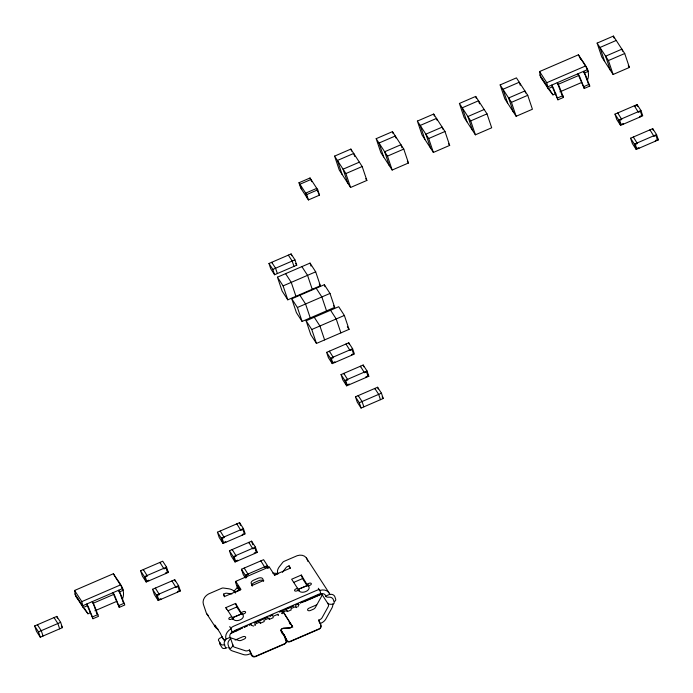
<?xml version="1.0" encoding="UTF-8"?>
<svg xmlns="http://www.w3.org/2000/svg" width="693" height="693" viewBox="0 0 693 693"><rect width="100%" height="100%" fill="white"/><g stroke="black" fill="none" stroke-linecap="round" stroke-linejoin="round"><path stroke-width="1.04" d="M252.356 585.871L251.316 583.558A3.794 2.157 -18.6 0 1 253.577 580.214L258.004 578.3A3.794 2.157 -18.6 0 1 262.664 578.655L263.704 580.968M122.574 598.839C126.36 588.859 117.957 581.505 113.409 573.717L74.593 590.471L75.494 595.729L83.186 607.579L87.976 613.773L89.951 612.915M587.551 79.929C591.346 69.95 582.934 62.595 578.386 54.808L539.57 71.561L540.471 76.819L548.163 88.669L552.953 94.863L555.916 93.581M299.064 604.409L297.799 606.999M282.415 572.331L286.062 567.628A3.041 2.469 -33 0 1 287.5 566.51L289.068 565.835L290.506 568.061L274.454 574.991L269.655 567.584A4.6 0.546 66.7 0 0 268.979 567.22M320.668 593.165L319.759 589.977A3.041 0.849 -25.4 0 0 316.97 590.245L233.931 626.091A3.041 0.849 -25.4 0 0 231.185 628.213L231.202 628.742A9.148 7.441 -33 0 0 225.979 639.119L225.13 640.167A3.041 1.672 -81.4 0 0 224.411 644.395L225.208 646.76A3.041 1.672 -81.4 0 0 227.096 647.66M233.974 591.207L237.301 587.508L235.915 583.367A4.6 0.546 66.7 0 1 236.157 582.042L240.965 589.448L224.913 596.378L223.467 594.152L225.034 593.477A3.041 2.469 -33 0 1 226.767 593.225L231.904 593.936M237.413 591.207L238.747 589.726L237.301 587.508M259.944 622.834L260.395 623.189L260.109 621.95L254.989 624.159L255.275 625.398L254.825 625.043M260.325 623.258L264.198 621.586L263.99 620.278L269.109 618.069L269.386 619.308L268.945 618.953M269.317 619.377L273.189 617.706L272.981 616.398L278.101 614.18L278.387 615.419L277.936 615.072M286.937 611.183L287.378 611.538L287.101 610.299L281.982 612.508L282.259 613.747L281.817 613.392M287.309 611.607L291.181 609.935L290.973 608.627L296.093 606.418L296.379 607.657L295.928 607.302M279.651 611.928L293.425 605.968L284.554 609.771M298.345 603.846L295.391 605.119L298.336 603.828M305.232 600.866L308.177 599.584M320.972 594.057L310.152 598.735L320.972 594.057A3.855 3.136 -33 0 1 325.623 596.11A3.872 2.2 -18.6 0 0 328.17 597.167L329.764 597.184A3.041 2.131 28.4 0 1 333.307 599.575L334.104 601.94A3.041 2.131 28.4 0 1 332.155 604.287L330.561 604.27A3.872 2.2 -18.6 0 1 328.014 603.205L328.395 604.348A3.794 3.084 -33 0 1 328.196 606.67L322.132 617.619A3.794 3.084 -33 0 1 319.984 619.542L318.641 620.122L319.542 622.782M334.589 156.116L350.875 149.082L362.188 166.519L366.874 180.44L350.58 187.474L339.275 170.036L334.589 156.116L345.894 173.553L350.58 187.474M500.138 84.91L516.432 77.876L527.737 95.313L532.423 109.243L516.138 116.277L504.825 98.839L500.138 84.91L511.451 102.347L516.138 116.277M597.115 43.113L613.409 36.088L624.722 53.526L629.409 67.446L613.114 74.48L601.801 57.043L597.115 43.113L608.428 60.551L613.114 74.48M376.169 138.678L392.463 131.644L403.776 149.082L408.463 163.002L392.169 170.036L380.855 152.599L376.169 138.678L387.482 156.116L392.169 170.036M417.377 121.084L433.671 114.05L444.984 131.488L449.67 145.409L433.376 152.443L422.063 135.005L417.377 121.084L428.69 138.522L433.376 152.443M459.398 103.456L475.693 96.422L487.006 113.86L491.692 127.789L475.398 134.814L464.085 117.377L459.398 103.456L470.712 120.894L475.398 134.814M616.233 40.445L599.947 47.479L604.634 61.4M298.96 182.761L310.031 177.98L317.723 189.83L319.516 195.149L308.437 199.93L300.753 188.08L298.96 182.761L306.652 194.612L308.437 199.93M359.364 162.162L343.07 169.187L347.756 183.117M484.173 109.503L467.879 116.537L472.565 130.457M560.784 91.831L557.25 82.71L557.9 83.714A3.803 0.45 66.7 0 1 559.788 87.855L563.478 97.427L557.943 99.818L552.312 86.876L548.163 88.669L546.803 82.701L585.611 65.948M345.894 173.553L362.188 166.519M511.451 102.347L527.737 95.313M608.428 60.551L624.722 53.526M387.482 156.116L403.776 149.082M428.69 138.522L444.984 131.488M470.712 120.894L487.006 113.86M557.848 84.485L578.612 75.52L584.234 88.47L589.769 86.079L586.087 76.507A3.803 0.45 66.7 0 0 584.19 72.367L583.549 71.362L584.147 73.129L588.296 71.344L587.196 69.647M306.652 194.612L317.723 189.83M559.875 91.874L581.618 82.484M552.312 86.876L551.715 85.1L552.364 86.105A3.803 0.45 66.7 0 1 554.253 90.246L557.345 98.042L562.881 95.651M578.612 75.52L578.014 73.753L578.655 74.749A3.803 0.45 66.7 0 1 580.552 78.898L583.636 86.694L589.171 84.303M268.962 263.487L291.103 253.933L294.949 259.858L296.743 265.185L274.593 274.74L270.755 268.815L268.962 263.487L272.808 269.412L274.593 274.74M614.96 114.146L637.101 104.582L640.947 110.508L642.732 115.835L620.59 125.39L616.744 119.465L614.96 114.146L618.797 120.071L620.59 125.39M636.607 105.475L634.528 106.367L634.329 105.778L638.374 112.292L640.453 111.4L641.839 115.54L639.769 116.433L639.968 117.03M272.808 269.412L294.949 259.858M618.797 120.071L640.947 110.508M277.443 277.174L310.031 263.106L315.687 271.829L320.374 285.75L287.786 299.818L282.129 291.095L277.443 277.174L283.099 285.888L287.786 299.818M283.099 285.888L315.687 271.829M630.569 138.21L652.711 128.655L656.557 134.581L658.35 139.899L636.209 149.463L632.362 143.538L630.569 138.21L634.416 144.135L636.209 149.463M634.416 144.135L656.557 134.581M291.753 298.787L324.341 284.719L329.998 293.434L334.684 307.363L302.096 321.431L296.439 312.708L291.753 298.787L297.41 307.501L302.096 321.431M297.41 307.501L329.998 293.434M306.115 320.79L338.704 306.722L344.36 315.445L349.047 329.366L316.458 343.433L310.802 334.719L306.115 320.79L311.772 329.504L316.458 343.433M311.772 329.504L344.36 315.445M326.62 352.365L348.761 342.81L352.607 348.735L354.4 354.054L332.25 363.617L328.413 357.692L326.62 352.365L330.466 358.29L332.25 363.617M330.466 358.29L352.607 348.735M341.034 374.584L363.175 365.029L367.021 370.954L368.815 376.273L346.665 385.836L342.827 379.911L341.034 374.584L344.88 380.509L346.665 385.836M344.88 380.509L367.021 370.954M355.448 396.803L377.59 387.248L381.436 393.174L383.229 398.492L361.079 408.056L357.241 402.131L355.448 396.803L359.295 402.728L361.079 408.056M359.295 402.728L381.436 393.174M217.429 532.224L239.57 522.661L243.416 528.586L245.209 533.913L223.059 543.468L219.222 537.543L217.429 532.224L221.275 538.149L223.059 543.468M140.566 570.755L162.708 561.2L166.554 567.125L168.338 572.444L146.197 582.007L142.351 576.082L140.566 570.755L144.404 576.68L146.197 582.007M221.275 538.149L243.416 528.586M122.219 588.556L123.319 590.254L119.17 592.047L118.572 590.271L119.213 591.276A3.803 0.45 66.7 0 1 121.11 595.417L124.792 604.989L119.257 607.38L113.626 594.438L92.871 603.395L92.273 601.619L92.914 602.624A3.803 0.45 66.7 0 1 94.811 606.773L98.501 616.337L92.966 618.728L87.335 605.786L83.186 607.579L81.826 601.611L120.634 584.857M144.404 576.68L166.554 567.125M34.65 625.952L56.791 616.398L60.637 622.323L62.431 627.641L40.289 637.205L36.443 631.28L34.65 625.952L38.496 631.877L40.289 637.205M38.496 631.877L60.637 622.323M229.444 550.736L251.585 541.181L255.431 547.106L257.216 552.425L235.074 561.988L231.228 556.063L229.444 550.736L233.281 556.661L235.074 561.988M94.898 610.784L116.641 601.394M152.573 589.275L174.723 579.712L178.56 585.637L180.353 590.964L158.212 600.519L154.366 594.594L152.573 589.275L156.419 595.2L158.212 600.519M87.335 605.786L86.738 604.01L87.379 605.015A3.803 0.45 66.7 0 1 89.276 609.156L92.368 616.952L97.904 614.57M113.626 594.438L113.037 592.662L113.678 593.667A3.803 0.45 66.7 0 1 115.575 597.808L118.659 605.604L124.194 603.213M233.281 556.661L255.431 547.106M156.419 595.2L178.56 585.637M245.443 577.962L243.243 574.575L241.45 569.256L263.591 559.693L267.437 565.618L268.338 568.277M241.45 569.256L245.296 575.181L267.437 565.618M235.533 581.436L269.023 566.978M235.265 592.246L238.097 591.025M274.428 575.346L278.205 573.717M252.339 585.368L263.686 580.465M226.507 609.381L225.909 607.605L235.594 603.421L242.056 614.232M307.787 585.862L301.334 575.051L291.649 579.227L297.505 588.27L298.406 590.93M228.066 610.741L236.789 606.973L241.476 614.206M293.806 582.363L302.529 578.594L307.216 585.828M232.666 619.308L231.765 616.64L230.041 617.385A1.897 1.083 -18.6 0 0 228.907 619.066A1.897 1.083 -18.6 0 0 231.237 619.239L232.969 618.494C234.736 623.31 245.798 619.126 242.922 614.726M241.459 612.465L243.182 611.711A1.897 1.083 -18.6 0 1 245.513 611.893A1.897 1.083 -18.6 0 1 244.386 613.565L242.654 614.31M297.505 588.27L295.772 589.015A1.897 1.083 -18.6 0 0 294.646 590.687A1.897 1.083 -18.6 0 0 296.976 590.86L298.709 590.115C300.537 595.096 312.231 590.453 308.394 585.94L310.126 585.187A1.897 1.083 -18.6 0 0 311.252 583.515A1.897 1.083 -18.6 0 0 308.922 583.341L307.198 584.086M232.701 617.619L242.602 613.487L232.701 617.619L233.238 618.91M298.44 589.249L308.342 585.117L298.44 589.249L298.978 590.531M247.158 625.918L244.205 627.191L247.167 625.926M262.907 619.118L254.045 622.938L267.844 617.021M264.873 618.269L267.827 616.995M272.747 614.873L269.794 616.146L272.765 614.899M279.634 611.893L281.601 611.044M222.28 637.066L220.391 637.881A3.041 1.732 -18.6 0 0 218.581 640.557L220.98 644.265A3.041 1.732 -18.6 0 0 224.714 644.551M230.778 633.402L238.34 630.136A2.356 1.343 -18.6 0 0 239.821 628.759M321.777 594.118L304.773 601.463A2.356 1.343 -18.6 0 1 303.595 601.767M225.979 639.119L230.128 637.326A3.855 3.136 -33 0 1 232.398 632.285L229.755 626.515M325.623 596.11L329.773 594.317L331.306 594.334A3.041 2.131 28.4 0 1 334.849 596.725L335.646 599.09A3.041 2.131 28.4 0 1 334.381 601.351M235.109 640.063L242.663 636.798A2.356 1.343 -18.6 0 1 245.556 637.023A2.356 1.343 -18.6 0 1 244.153 639.093L241.433 640.271A3.794 3.084 -33 0 1 238.695 640.462L229.894 637.569M316.649 604.868L309.095 608.125A2.356 1.343 -18.6 0 0 307.692 610.204A2.356 1.343 -18.6 0 0 310.585 610.42L313.305 609.251A3.794 3.084 -33 0 0 315.454 607.328L321.405 596.578A3.794 3.084 -33 0 0 321.803 595.512L321.829 595.287A3.855 3.396 -36.2 0 0 321.769 594.386L321.613 593.901A3.041 0.849 -25.3 0 0 318.841 594.196L235.802 630.041A3.041 0.849 -25.4 0 0 233.056 632.163A9 1.065 66.7 0 1 232.398 632.285A4.556 0.537 66.7 0 1 231.982 631.592M282.883 611.685L291.978 625.701A2.122 1.213 -18.6 0 1 291.536 627.07A2.122 1.213 -18.6 0 1 289.492 627.867L283.835 628.161A2.425 1.386 -18.6 0 0 281.505 629.071A2.425 1.386 -18.6 0 0 281.003 630.63L283.905 635.117A4.401 0.52 66.7 0 1 285.455 638.123L286.555 641.242A3.041 3.006 38.7 0 1 284.771 643.667L255.708 656.21A3.041 3.006 38.7 0 1 251.715 654.634L250.996 652.997A4.401 0.52 66.7 0 0 249.445 649.991L248.111 650.562A3.794 3.084 -33 0 1 245.374 650.753L234.433 647.158A3.794 3.084 -33 0 1 232.9 645.564L232.519 644.429A3.872 2.2 -18.6 0 1 232.164 646.742L231.28 647.825A3.041 1.672 -81.4 0 1 228.967 647.323L228.17 644.958A3.041 1.672 -81.4 0 1 228.889 640.73L229.773 639.639A3.872 2.2 -18.6 0 0 230.128 637.326M249.445 649.991L250.641 653.534L249.307 654.114A8.351 6.791 -33 0 1 243.286 654.53L232.527 650.996A8.351 6.791 -33 0 1 228.907 647.782M319.837 623.665L321.171 623.094A8.351 6.791 -33 0 0 325.918 618.866L331.869 608.116A8.351 6.791 -33 0 0 332.831 603.889M253.655 626.048L251.135 625.285M272.834 573.154L277.91 573.432M540.471 76.819L545.963 84.312M75.494 595.729L78.543 599.887M80.379 602.39L81.601 604.053M628.274 65.705L629.409 67.446M657.25 138.21L658.35 139.899M578.386 54.808L587.699 69.569L547.565 86.894L539.873 75.043M589.769 86.079L588.686 84.373M563.478 97.427L562.395 95.729M539.57 71.561L546.803 82.701M549.497 89.527L552.953 94.863M448.536 143.668L449.67 145.409M407.328 161.261L408.463 163.002M365.748 178.699L366.874 180.44M319.516 195.149L318.356 193.078M333.55 305.622L334.684 307.363M347.349 326.749L349.047 329.366M319.239 284.009L320.374 285.75M330.552 310.239L336.209 318.962L340.895 332.883M316.199 288.236L321.855 296.95L326.542 310.88M301.888 266.623L307.545 275.346L312.231 289.267M295.642 263.487L296.743 265.185M367.714 374.584L368.815 376.273M382.129 396.803L383.229 398.492M288.34 255.128L292.177 261.053L293.971 266.372M314.267 317.273L319.923 325.996L324.61 339.916M299.904 295.27L305.561 303.984L310.247 317.914M285.594 273.657L291.251 282.372L295.937 296.301M306.349 557.874L328.932 592.68M318.33 588.279L319.776 590.505A9.148 7.441 -33 0 1 329.773 594.317M328.395 604.348L321.613 593.901A9 1.065 66.7 0 1 321.171 594.256M256.124 550.736L257.216 552.425M260.828 560.888L264.873 567.402L266.944 566.51L267.507 568.165M283.16 611.564L292.784 627.165M289.241 622.652L290.367 624.384M220.192 531.029L224.237 537.543L222.158 538.435L223.553 542.576L225.632 541.683L225.831 542.272M292.255 625.588A2.425 1.386 -18.6 0 1 291.753 627.148A2.425 1.386 -18.6 0 1 289.414 628.057L283.758 628.352A2.122 1.213 -18.6 0 0 281.722 629.149A2.122 1.213 -18.6 0 0 281.28 630.517L284.182 634.996A4.401 0.52 66.7 0 1 285.733 638.002L287.3 640.93A3.041 3.006 38.7 0 0 290.306 641.276L319.369 628.733A3.041 3.006 38.7 0 0 320.911 624.765L320.192 623.128A4.401 0.52 66.7 0 0 318.641 620.122M282.484 633.506L283.298 634.771M240.254 590.09L237.352 585.585L239.042 590.618M235.395 593.069L234.364 591.501A4.799 1.914 19.6 0 0 228.907 588.799L223.397 588.036A3.041 2.469 -33 0 0 221.665 588.296L208.619 593.927A9.148 7.441 -33 0 0 203.395 604.313L206.167 612.551A8.351 6.791 -33 0 0 206.99 614.119L207.276 614.466A8.351 6.791 -33 0 0 208.281 615.367M225.909 607.605L231.765 616.64M218.096 629.279A8.351 6.791 -33 0 1 215.341 627.018L214.778 625.554A4.556 0.537 66.7 0 1 215.428 625.71L219.846 632.518A4.556 0.537 66.7 0 1 221.691 636.217L224.853 641.354M206.739 613.755L215.341 627.018M167.247 570.755L168.338 572.444M179.253 589.267L180.353 590.964M115.584 577.477L122.722 588.478L82.588 605.803L74.896 593.953M74.593 590.471L81.826 601.611M84.511 608.437L87.976 613.773M61.33 625.952L62.431 627.641M54.028 617.593L57.865 623.518L59.659 628.837M584.623 73.874L584.996 74.567M119.646 592.784L120.019 593.477M93.347 604.131L93.642 604.668M113.409 573.717L115.029 576.628M588.556 84.13L587.395 81.419M97.28 614.388L96.717 613.21M562.118 95.21L561.694 94.291M277.763 572.886L277.72 572.79A4.799 2.564 -60.8 0 1 279.036 567.16L282.701 562.439A3.041 2.469 -33 0 1 284.139 561.33L297.193 555.699A9.148 7.441 -33 0 1 307.19 559.511L307.805 561.339M123.293 602.477L123.016 601.853M285.1 638.66L286.174 641.727A3.041 3.006 38.7 0 1 284.39 644.144L255.327 656.687A3.041 3.006 38.7 0 1 251.334 655.11L250.641 653.534M221.968 636.91L222.644 638.27A8.351 6.791 -33 0 0 224.974 640.349M93.884 605.188L95.807 610.741M308.125 585.065L308.662 586.356M585.239 75.104L587.075 80.483M561.555 93.979L561.096 92.767M120.261 594.022L122.098 599.393M96.578 612.889L96.119 611.676M122.748 601.221L122.418 600.329M652.711 128.655L653.308 130.431M655.578 141.095L655.379 140.506L657.458 139.614L656.063 135.473L653.993 136.365L649.947 129.851L650.147 130.44M622.574 51.187L621.89 49.16L605.604 56.194L610.29 70.123M637.101 104.582L637.699 106.358M613.409 36.088L614.076 38.072M638.972 148.267L638.773 147.678L636.702 148.571L635.308 144.43L637.378 143.538L633.341 137.015L633.541 137.612M623.362 124.194L623.163 123.605L621.084 124.497L619.689 120.357L621.768 119.465L617.723 112.95L617.922 113.539M580.015 57.718L580.604 59.494M583.636 86.694L584.234 88.47M557.345 98.042L557.943 99.818M525.597 92.983L524.913 90.956L508.619 97.99L513.305 111.919M520.278 85.274L519.256 82.242L502.962 89.276L507.648 103.196M479.539 103.82L478.516 100.78L462.222 107.813L466.909 121.743M475.693 96.422L476.36 98.415M442.836 129.149L442.16 127.131L425.866 134.165L430.552 148.085M437.179 120.435L436.503 118.408L420.209 125.442L424.896 139.371M433.671 114.05L434.338 116.043M401.966 147.756L400.944 144.724L384.658 151.75L389.345 165.679M395.972 138.028L395.287 136.001L379.002 143.035L383.688 156.956M392.463 131.644L393.13 133.636M354.729 156.479L353.707 153.439L337.413 160.473L342.099 174.402M350.875 149.082L351.55 151.074M318.07 192.256L316.762 188.349L305.691 193.13L307.484 198.449M311.755 181.705L310.992 179.461L299.922 184.243L301.715 189.561M310.031 177.98L310.629 179.756M377.59 387.248L378.187 389.016M380.457 399.688L378.664 394.369L374.826 388.444L375.026 389.033M363.175 365.029L363.773 366.805M366.043 377.468L365.843 376.879L367.922 375.978L366.528 371.838L364.449 372.739L360.412 366.225L360.611 366.814M348.761 342.81L349.359 344.586M351.628 355.249L351.429 354.66L353.508 353.759L352.113 349.627L350.034 350.519L345.998 344.005L346.197 344.594M324.341 284.719L325.008 286.711M363.851 406.86L362.058 401.533L358.212 395.608L358.411 396.197M310.031 263.106L311.036 266.095M349.437 384.641L349.237 384.043L347.158 384.944L345.764 380.803L347.843 379.903L343.797 373.388L343.997 373.977M335.022 362.422L334.823 361.824L332.744 362.725L331.349 358.584L333.428 357.692L329.383 351.169L329.582 351.767M291.103 253.933L291.701 255.708M277.365 273.544L275.571 268.226L271.725 262.3L271.925 262.89M301.334 575.051L302.529 578.594M289.068 565.835L289.96 568.503M284.182 634.996L286.919 641.406A3.041 3.006 38.7 0 0 289.925 641.753L318.988 629.209A3.041 3.006 38.7 0 0 320.53 625.242M283.905 635.117L284.806 637.777M251.585 541.181L252.78 544.724M281.28 630.517L282.077 632.882A2.122 1.213 -18.6 0 1 281.964 632.458M281.003 630.63L281.531 632.215M254.452 553.62L254.253 553.031L256.323 552.13L254.937 547.99L252.858 548.891L248.813 542.376L249.012 542.965M239.57 522.661L240.471 525.329M242.437 535.109L242.238 534.511L244.317 533.619L242.922 529.478L240.843 530.37L236.807 523.856L237.006 524.445M244.421 568.65L244.222 568.061L248.259 574.575L246.188 575.467L246.743 577.13M245.296 575.181L246.188 577.841M237.846 560.793L237.647 560.195L235.568 561.096L234.173 556.955L236.252 556.055L232.207 549.54L232.406 550.129M235.594 603.421L236.789 606.973M223.467 594.152L224.367 596.82M230.405 637.829L232.787 644.932M174.723 579.712L175.32 581.488M177.59 592.16L177.391 591.562L179.461 590.67L178.066 586.529L175.996 587.421L171.951 580.907L172.15 581.496M165.575 573.639L165.376 573.05L167.455 572.149L166.06 568.009L163.981 568.91L159.936 562.395L160.135 562.985M160.975 599.324L160.776 598.735L158.706 599.627L157.311 595.486L159.39 594.594L155.345 588.08L155.544 588.669M148.969 580.812L148.77 580.214L146.691 581.115L145.296 576.974L147.375 576.074L143.33 569.559L143.529 570.157M118.659 605.604L119.257 607.38M92.368 616.952L92.966 618.728M56.791 616.398L57.389 618.173M43.053 636.009L41.259 630.682L37.422 624.757L37.621 625.355M263.461 581.02A3.794 2.157 -18.6 0 0 258.801 580.665L254.366 582.579A3.794 2.157 -18.6 0 0 252.113 585.923M225.909 648.094A3.041 1.732 -18.6 0 1 222.176 647.808L219.776 644.109A3.041 1.732 -18.6 0 1 219.906 642.714M281.8 633.004A2.425 1.386 -18.6 0 1 281.696 632.77M303.265 601.715L300.312 602.988L303.257 601.697M237.318 630.162L234.364 631.436L237.318 630.162M242.238 628.04L239.284 629.313L242.238 628.049M251.091 624.211L249.125 625.069L251.1 624.228"/></g></svg>
